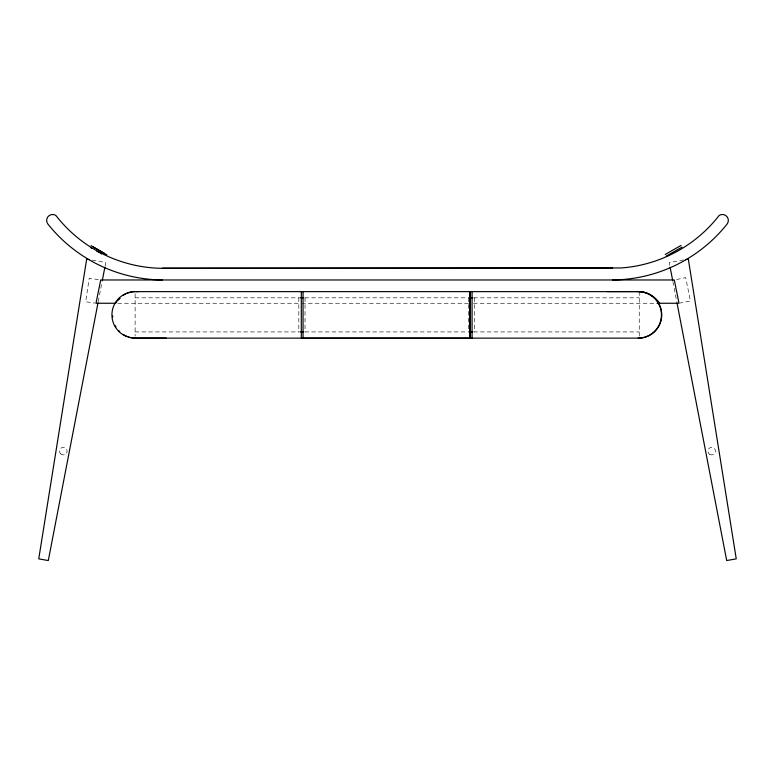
<?xml version="1.0" encoding="UTF-8"?>
<svg xmlns="http://www.w3.org/2000/svg" width="775" height="775" viewBox="0 0 775 775"><rect width="100%" height="100%" fill="white"/><g stroke="black" fill="none" stroke-linecap="round" stroke-linejoin="round"><path stroke-width="0.58" stroke-dasharray="3.88 2.91" d="M98.231 301.688L102.116 281.499M105.1 266.067L105.788 262.502L91.45 259.974M676.565 279.504L685.691 277.653L690.428 300.933L680.159 303.025M683.55 259.974L669.212 262.502L669.9 266.067M135.112 297.823L467.577 297.823M473.622 297.823L639.249 297.823M117.752 303.257L300.409 303.257M301.62 303.257L468.546 303.257M473.38 303.257L657.248 303.257M135.112 331.923L467.577 331.923M473.622 331.923L639.249 331.923M98.415 279.62L89.203 278.244L85.686 301.746L94.899 303.122M672.884 281.499L676.769 301.688M639.249 291.613L639.249 336.059M474.629 297.823L474.629 331.923M468.42 297.823L468.42 331.923M305.03 297.823L305.03 331.923M298.821 297.823L298.821 331.923M135.112 293.677L135.112 336.059M709.784 454.412A3.788 3.788 0 0 0 715.461 451.127A3.788 3.788 0 0 0 709.784 447.853A3.788 3.788 0 0 0 709.784 454.412M60.644 453.811A3.788 3.788 0 0 0 66.979 452.106A3.788 3.788 0 0 0 62.339 447.475A3.788 3.788 0 0 0 60.644 453.811"/><path stroke-width="1.16" d="M97.999 302.88L48.302 560.548L38.75 558.862L86.674 259.131L89.474 259.625M102.348 280.317L104.867 267.249M665.241 254.462L681.031 245.433M666.209 256.137L682.01 247.118M685.526 259.625L688.326 259.131L736.25 558.862L726.698 560.548L677.001 302.88M638.474 338.162L639.966 338.113A23.289 23.289 0 0 0 661.763 314.873A23.289 23.289 0 0 0 639.966 291.632L134.395 291.632A23.289 23.289 0 0 0 127.148 293.289M612.56 268.131L162.44 268.131M607.106 291.584L638.183 291.565A23.289 23.289 0 0 1 661.462 314.844A23.289 23.289 0 0 1 638.183 338.132M300.739 297.823L303.151 297.823M468.788 297.823L472.556 297.823M657.248 303.257L679.016 303.257L674.289 279.969L100.711 279.969L95.984 303.257L115.388 303.257A29.111 29.111 0 0 1 116.802 301.504M300.739 331.923L303.151 331.923M468.788 331.923L472.556 331.923M131.43 337.726A23.289 23.289 0 0 0 134.395 338.113L166.276 338.132M135.112 338.132L639.249 338.132M469.941 338.181L469.941 291.584L469.97 338.181L303.054 338.181L303.054 291.584M91.092 245.656L104.538 253.415M93.358 247.06L95.335 248.194M96.72 248.998L106.805 254.82M91.024 247.855L92.089 248.475M96.846 251.216L98.59 252.224M100.207 253.154L101.602 253.958M670.133 267.249L672.652 280.317M472.072 291.584L472.072 338.132M301.31 291.584L301.31 338.132M637.844 291.613A26.176 26.176 0 0 1 659.612 303.257M118.352 299.877A29.111 29.111 0 0 1 120.018 298.375M136.429 291.7A29.111 29.111 0 0 1 138.677 291.613M135.208 338.162A23.289 23.289 0 0 1 111.92 314.873A23.289 23.289 0 0 1 135.208 291.584M129.977 337.396A23.289 23.289 0 0 1 128.543 336.97M127.148 336.457A23.289 23.289 0 0 1 123.177 334.383M119.689 331.603A23.289 23.289 0 0 1 118.643 330.528M115.969 326.943A23.289 23.289 0 0 1 115.242 325.645M112.704 317.111A23.289 23.289 0 0 1 112.608 315.619M115.969 302.802A23.289 23.289 0 0 1 116.783 301.552M117.674 300.351A23.289 23.289 0 0 1 119.689 298.142M123.177 295.353A23.289 23.289 0 0 1 125.782 293.89M162.401 279.969A148.015 148.015 0 0 1 47.556 223.597A5.958 5.958 0 0 1 55.839 215.421A136.584 136.584 0 0 0 162.44 268.324L621.347 267.956A136.584 136.584 0 0 0 719.161 215.421A5.958 5.958 0 0 1 727.444 223.597A148.015 148.015 0 0 1 612.599 279.969"/></g></svg>
